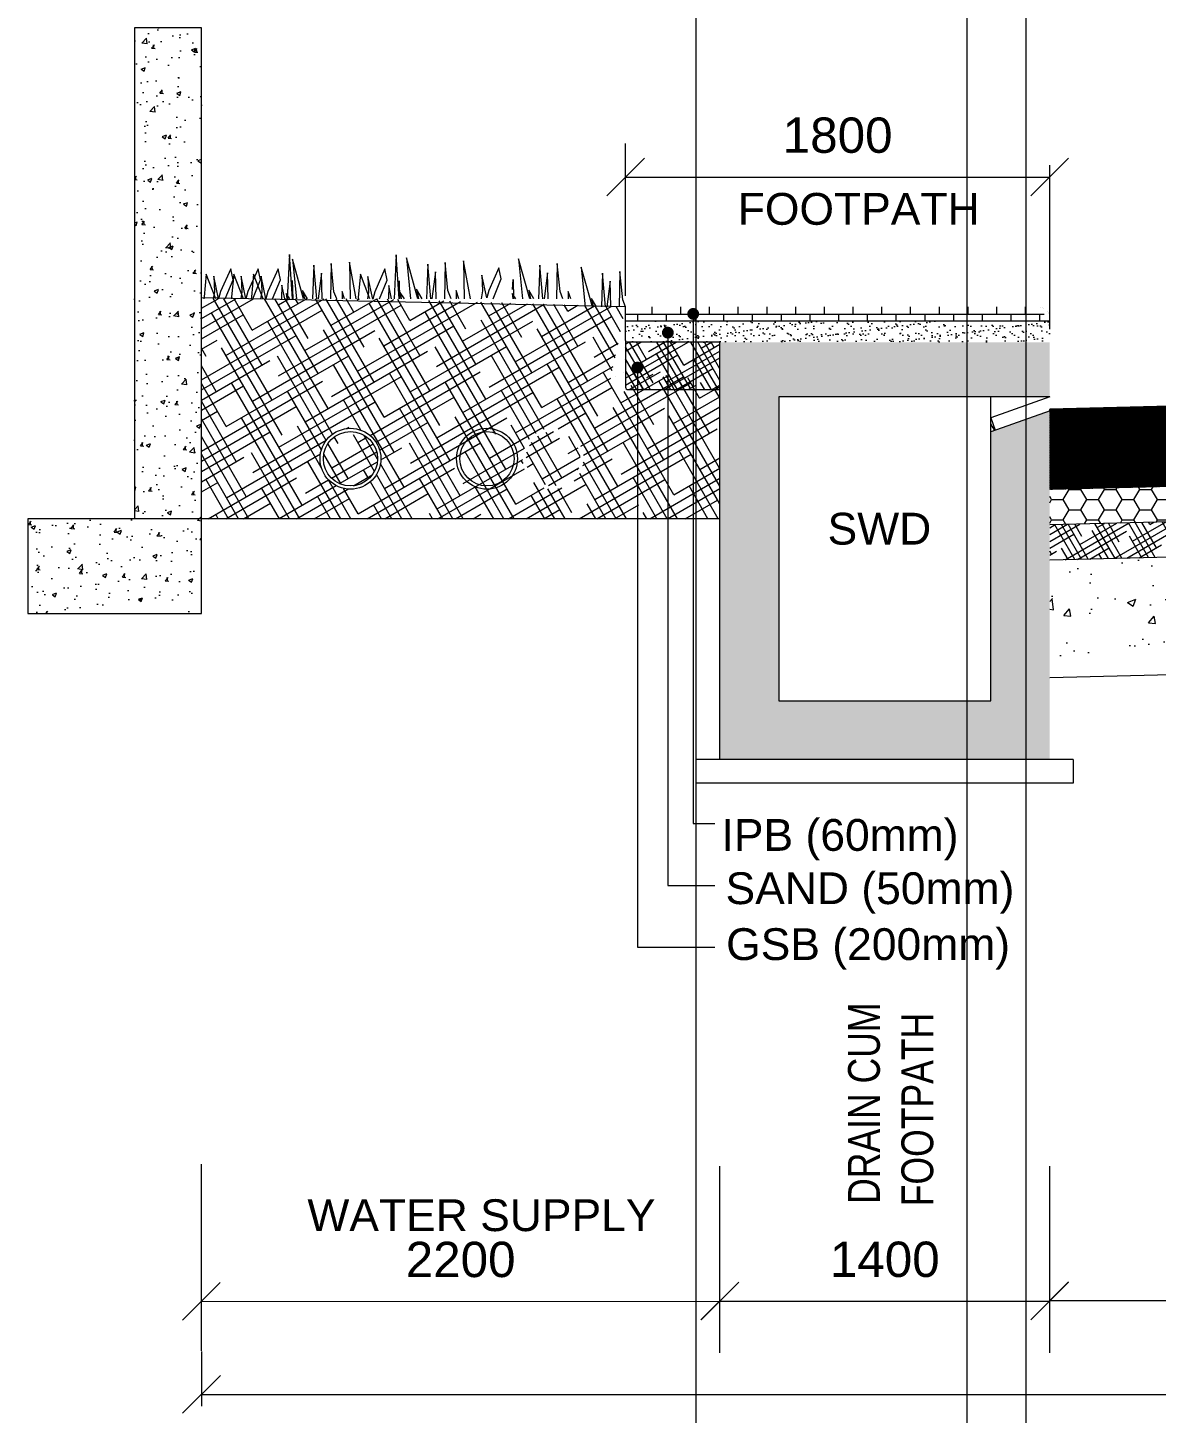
# Model space of a CAD drawing. Header units: inches. Extents: x 1863003 to 1881330, y 133141 to 515800.
# Drawn here: x 1866405 to 1871195, y 293186 to 299067 of the extents above; entities that cross this region are included whole.
import ezdxf

# ---------------------------------------------------------------- set-up
doc = ezdxf.new("R2010")
doc.units = ezdxf.units.IN
doc.header["$MEASUREMENT"] = 0
doc.layers.get('0').update_dxf_attribs({"color": 4, "linetype": 'ELEC_LINE', "lineweight": 13})
doc.layers.get('Defpoints').update_dxf_attribs({"lineweight": 13})
for name, color, linetype, lineweight in [('DIM', 7, 'Continuous', 13), ('DIMEN', 7, 'Continuous', 13), ('HATCH', 252, 'Continuous', 13)]:
    doc.layers.add(name, color=color, linetype=linetype, lineweight=lineweight)
doc.styles.add('ARIAL', font='arial.ttf')
doc.styles.get("Standard").update_dxf_attribs({"font": 'romans.shx'})
doc.linetypes.add('ELEC_LINE', pattern='A,12.7,-5.08,["EL",Standard,S=2.54,R=0,X=-2.54,Y=-1.27],-5.08', length=22.86)
doc.dimstyles.get("Standard").update_dxf_attribs({"dimtxt": 180, "dimasz": 160, "dimexe": 50, "dimexo": 50, "dimgap": 100, "dimtad": 1, "dimdec": 0, "dimzin": 0, "dimdsep": 46, "dimtxsty": 'ARIAL', "dimcen": 0.09, "dimclrd": 256, "dimclre": 256, "dimclrt": 256, "dimadec": 0, "dimazin": 0, "dimtm": 1e-09, "dimtfac": 1, "dimtdec": 0, "dimtofl": 0, "dimtmove": 0, "dimatfit": 3, "dimfxl": 0, "dimtolj": 1, "dimtzin": 0, "dimlwd": 9, "dimlwe": -1, "dimarcsym": 0})

# ---------------------------------------------------------------- blocks, each defined once
blk = doc.blocks.new('_Oblique')
at = {"color": 0, "linetype": 'ByBlock', "lineweight": -2}
blk.add_line((-0.5, -0.5), (0.5, 0.5), dxfattribs=at)
blk = doc.blocks.new('*D150')
at = {"layer": 'Defpoints', "color": 0, "ltscale": 0.02}
for p in [(1870742.3, 293663.5), (1870742.3, 293663.5), (1875742.3, 293663.5)]:
    blk.add_point(p, dxfattribs=at)
at = {"layer": 'DIMEN', "lineweight": 9, "ltscale": 0.02}
blk.add_line((1875742.3, 293663.5), (1870742.3, 293663.5), dxfattribs=at)
at = {"layer": 'DIMEN', "lineweight": 9, "ltscale": 0.02, "xscale": 160, "yscale": 160, "zscale": 160, "rotation": 180}
blk.add_blockref('_Oblique', (1870742.3, 293663.5), dxfattribs=at)
at = {"layer": 'DIMEN', "lineweight": 9, "ltscale": 0.02, "xscale": 160, "yscale": 160, "zscale": 160}
blk.add_blockref('_Oblique', (1875742.3, 293663.5), dxfattribs=at)
at = {"layer": 'DIMEN', "ltscale": 0.02, "insert": (1873242.3, 293840.1), "char_height": 150, "attachment_point": 5, "style": 'ARIAL'}
blk.add_mtext('\\A1;5000', dxfattribs=at)
blk = doc.blocks.new('*D151')
at = {"layer": 'Defpoints', "color": 0, "ltscale": 0.02}
for p in [(1867142.3, 293498.8), (1879142.3, 293498.8), (1879142.3, 293266.2)]:
    blk.add_point(p, dxfattribs=at)
at = {"layer": 'DIMEN', "ltscale": 0.02}
for p, q in [((1867142.3, 293448.8), (1867142.3, 293216.2)), ((1879142.3, 293448.8), (1879142.3, 293216.2))]:
    blk.add_line(p, q, dxfattribs=at)
at = {"layer": 'DIMEN', "lineweight": 9, "ltscale": 0.02}
blk.add_line((1867142.3, 293266.2), (1879142.3, 293266.2), dxfattribs=at)
at = {"layer": 'DIMEN', "lineweight": 9, "ltscale": 0.02, "xscale": 160, "yscale": 160, "zscale": 160, "rotation": 180}
blk.add_blockref('_Oblique', (1867142.3, 293266.2), dxfattribs=at)
at = {"layer": 'DIMEN', "lineweight": 9, "ltscale": 0.02, "xscale": 160, "yscale": 160, "zscale": 160}
blk.add_blockref('_Oblique', (1879142.3, 293266.2), dxfattribs=at)
at = {"layer": 'DIMEN', "ltscale": 0.02, "insert": (1873142.3, 293442.7), "char_height": 150, "attachment_point": 5, "style": 'ARIAL'}
blk.add_mtext('\\A1;12000', dxfattribs=at)
blk = doc.blocks.new('*D157')
at = {"layer": 'Defpoints', "color": 0, "ltscale": 0.02}
for p in [(1869342.3, 293662.2), (1870742.3, 293662.2), (1870742.3, 293662.2)]:
    blk.add_point(p, dxfattribs=at)
at = {"layer": 'DIMEN', "lineweight": 9, "ltscale": 0.02}
blk.add_line((1869342.3, 293662.2), (1870742.3, 293662.2), dxfattribs=at)
at = {"layer": 'DIMEN', "lineweight": 9, "ltscale": 0.02, "xscale": 160, "yscale": 160, "zscale": 160, "rotation": 180}
blk.add_blockref('_Oblique', (1869342.3, 293662.2), dxfattribs=at)
at = {"layer": 'DIMEN', "lineweight": 9, "ltscale": 0.02, "xscale": 160, "yscale": 160, "zscale": 160}
blk.add_blockref('_Oblique', (1870742.3, 293662.2), dxfattribs=at)
at = {"layer": 'DIMEN', "ltscale": 0.02, "insert": (1870042.3, 293838.8), "char_height": 150, "attachment_point": 5, "style": 'ARIAL'}
blk.add_mtext('\\A1;1400', dxfattribs=at)
blk = doc.blocks.new('*D158')
at = {"layer": 'Defpoints', "color": 0, "ltscale": 0.02}
for p in [(1867142.3, 293660.8), (1869342.3, 293662.2), (1869342.3, 293662.2)]:
    blk.add_point(p, dxfattribs=at)
at = {"layer": 'DIMEN', "lineweight": 9, "ltscale": 0.02}
blk.add_line((1867142.3, 293660.8), (1869342.3, 293662.2), dxfattribs=at)
at = {"layer": 'DIMEN', "lineweight": 9, "ltscale": 0.02, "xscale": 160, "yscale": 160, "zscale": 160}
for p, rotation in [((1867142.3, 293660.8), 180.0353700449042), ((1869342.3, 293662.2), 0.03537004490416285)]:
    blk.add_blockref('_Oblique', p, dxfattribs=dict(at, rotation=rotation))
at = {"layer": 'DIMEN', "ltscale": 0.02, "insert": (1868242.2, 293838.1), "char_height": 150, "attachment_point": 5, "rotation": 0.03537, "style": 'ARIAL'}
blk.add_mtext('\\A1;2200', dxfattribs=at)
blk = doc.blocks.new('*D327')
at = {"layer": 'Defpoints', "color": 0, "ltscale": 0.02}
for p in [(1870742.3, 298433.7), (1868942.3, 298333.1), (1870742.3, 298333.1)]:
    blk.add_point(p, dxfattribs=at)
at = {"layer": 'DIMEN', "ltscale": 0.02}
for p, q in [((1868942.3, 298383.1), (1868942.3, 298483.7)), ((1870742.3, 298383.1), (1870742.3, 298483.7))]:
    blk.add_line(p, q, dxfattribs=at)
at = {"layer": 'DIMEN', "lineweight": 9, "ltscale": 0.02}
blk.add_line((1868942.3, 298433.7), (1870742.3, 298433.7), dxfattribs=at)
at = {"layer": 'DIMEN', "lineweight": 9, "ltscale": 0.02, "xscale": 160, "yscale": 160, "zscale": 160, "rotation": 180}
blk.add_blockref('_Oblique', (1868942.3, 298433.7), dxfattribs=at)
at = {"layer": 'DIMEN', "lineweight": 9, "ltscale": 0.02, "xscale": 160, "yscale": 160, "zscale": 160}
blk.add_blockref('_Oblique', (1870742.3, 298433.7), dxfattribs=at)
at = {"layer": 'DIMEN', "ltscale": 0.02, "insert": (1869842.3, 298610.3), "char_height": 150, "attachment_point": 5, "style": 'ARIAL'}
blk.add_mtext('\\A1;1800', dxfattribs=at)

msp = doc.modelspace()

# ---------------------------------------------------------------- hatches: boundary and pattern name
at = {"layer": 'DIM', "linetype": 'Continuous'}
h = msp.add_hatch(dxfattribs=at)
h.set_pattern_fill('AR-CONC')
h.set_pattern_definition([(50, (3950, -214546.7), (182.184669, -15.939086), [19.05, -209.55]), (355, (3950, -214546.7), (-35.243421, 191.056845), [15.24, -167.640584]), (100.451445, (3965.18, -214548.04), (146.941247, 175.117752), [16.190009, -178.090245]), (46.1842, (3950, -214495.9), (271.07904, -42.042328), [28.575, -314.325]), (96.635558, (3972.6, -214499.4), (237.404134, 247.426125), [24.285023, -267.13561]), (351.184151, (3950, -214495.9), (237.404134, 247.426125), [22.859967, -251.45973]), (21, (3975.4, -214508.6), (151.614391, -102.265198), [19.05, -209.55]), (326, (3975.4, -214508.6), (61.802028, 184.187966), [15.24, -167.64]), (71.451445, (3988.03, -214517.13), (213.41642, 81.922769), [16.190009, -178.089938]), (37.5, (3950, -214546.71), (3.0886033, 84.5550389), [0, -165.608, 0, -170.18, 0, -168.275]), (7.5, (3950, -214546.71), (66.8196625, 100.180575), [0, -97.028, 0, -161.798, 0, -64.135]), (327.5, (3893.36, -214546.71), (135.5905952, -5.728744), [0, -63.5, 0, -198.12, 0, -262.89]), (317.5, (3867.96, -214546.71), (148.1291814, 25.426491), [0, -82.55, 0, -131.572, 0, -186.69])])
h.paths.add_polyline_path([(1867142.3, 296983.4), (1866404.8, 296983.4), (1866404.8, 296581), (1867142.3, 296581)])
h.paths.add_polyline_path([(1867142.3, 299067.4), (1866857.8, 299067.4), (1866857.8, 296983.4), (1867142.3, 296983.4)])
at = {"layer": 'DIM', "linetype": 'Continuous', "ltscale": 0.02}
h = msp.add_hatch(dxfattribs=at)
h.set_pattern_fill('HOUND', color=31, scale=600, angle=30, style=0)
h.set_pattern_definition([(30, (350, -188464.576), (111.1538106, 107.47595264), [600, -300]), (120, (350, -188464.576), (42.52404736, -148.6538106), [600, -300])])
edge = h.paths.add_edge_path(flags=16)
edge.add_arc((1867774.7, 297237.8), 129.2, 0, 360)
edge = h.paths.add_edge_path(flags=16)
edge.add_arc((1867774.7, 297237.8), 115.2, 0, 360)
edge = h.paths.add_edge_path(flags=16)
edge.add_arc((1868634.9, 297237.8), 129.2, 0, 360)
edge = h.paths.add_edge_path(flags=0)
edge.add_arc((1868634.9, 297237.8), 115.2, 0, 360)
edge = h.paths.add_edge_path()
edge.add_line((1867142.3, 297917.3), (1867142.3, 296983.4))
edge.add_line((1867142.3, 296983.4), (1869342.3, 296983.4))
edge.add_line((1869342.3, 296983.4), (1869342.3, 297565.9))
edge.add_line((1869342.3, 297565.9), (1868942.3, 297610.4))
edge.add_arc((1868924, 297567.8), 46.3, -190.0591, 66.75457, ccw=False)
edge.add_line((1868878.4, 297575.9), (1868942.3, 297882.5))
edge.add_line((1868942.3, 297882.5), (1867869.4, 297917.3))
edge.add_line((1867869.4, 297917.3), (1867868.9, 297915.3))
edge.add_line((1867868.9, 297915.3), (1867868.4, 297917.3))
edge.add_line((1867868.4, 297917.3), (1867415.8, 297917.3))
edge.add_line((1867415.8, 297917.3), (1867415.6, 297916.5))
edge.add_line((1867415.6, 297916.5), (1867415.4, 297917.3))
edge.add_line((1867415.4, 297917.3), (1867142.3, 297917.3))
at = {"layer": 'DIM', "linetype": 'Continuous'}
h = msp.add_hatch(dxfattribs=at)
h.set_pattern_fill('AR-BRSTD', scale=0.6)
h.set_pattern_definition([(0, (1850, -214439.096), (0, 40.64508), []), (90, (1850, -214439.096), (-60.96, 40.64508), [40.64508, -40.64508])])
h.paths.add_polyline_path([(1870742.3, 297822.5), (1870692.3, 297882.5), (1868942.3, 297882.5), (1868942.3, 297822.5)])
h = msp.add_hatch(dxfattribs=at)
h.set_pattern_fill('AR-SAND')
h.set_pattern_definition([(37.5, (1850, -214439.096), (-1.6000313, 48.9413237), [0, -38.608, 0, -43.18, 0, -41.275]), (7.5, (1850, -214439.096), (44.9523283, 71.68251), [0, -20.828, 0, -34.798, 0, -13.335]), (327.5, (1818.76, -214439.096), (79.099237, 0.1437185), [0, -12.7, 0, -45.72, 0, -59.69]), (317.5, (1818.76, -214439.096), (76.3556452, 22.2929323), [0, -6.35, 0, -29.972, 0, -34.29])])
h.paths.add_polyline_path([(1870742.3, 297732.5), (1870742.3, 297822.5), (1868942.3, 297822.5), (1868942.3, 297732.5)])
at = {"layer": 'DIM', "linetype": 'Continuous', "ltscale": 0.02}
h = msp.add_hatch(dxfattribs=at)
h.set_pattern_fill('HOUND', color=130, scale=400, angle=30, style=0)
h.set_pattern_definition([(30, (1850, -214439.096), (74.10254038, 71.6506351), [400, -200]), (120, (1850, -214439.096), (28.3493649, -99.10254038), [400, -200])])
h.paths.add_polyline_path([(1869342.3, 297532.5), (1869342.3, 297732.5), (1868942.3, 297732.5), (1868942.3, 297703.7), (1868942.3, 297532.5)])
at = {"layer": 'DIM', "linetype": 'Continuous'}
h = msp.add_hatch(dxfattribs=at)
h.set_pattern_fill('AR-CONC', scale=10)
h.set_pattern_definition([(50, (1850, 159484.16), (71.7260183, -6.2752135), [7.5, -82.5]), (355, (1850, 159484.16), (-13.8751334, 75.2192134), [6, -66]), (100.4514445, (1855.98, 159483.64), (57.8508847, 68.943999), [6.3740192, -70.1142112]), (46.1842, (1850, 159504.16), (106.724133, -16.551928), [11.25, -123.75]), (96.6356355, (1858.89, 159502.78), (93.4661946, 97.41186), [9.561034, -105.171376]), (351.184164, (1850, 159504.16), (93.4661945, 97.41186), [9, -99]), (21, (1860, 159499.16), (59.6907052, -40.261889), [7.5, -82.5]), (326, (1860, 159499.16), (24.3315332, 72.5150045), [6, -66]), (71.4514447, (1864.974, 159495.81), (84.0222377, 32.2531153), [6.374019, -70.1142112]), (37.5, (1850, 159484.162), (1.21598553, 33.2893854), [0, -65.2, 0, -67, 0, -66.25]), (7.5, (1850, 159484.162), (26.30695374, 39.4411712), [0, -38.2, 0, -63.7, 0, -25.25]), (327.5, (1827.7, 159484.162), (53.3822436, -2.25548717), [0, -25, 0, -78, 0, -103.5]), (317.5, (1817.7, 159484.162), (58.3186169, 10.0104982), [0, -32.5, 0, -51.8, 0, -73.5])])
h.paths.add_polyline_path([(1869592.3, 297500.2), (1870742.3, 297500.2), (1870742.3, 297732.5), (1869342.3, 297732.5), (1869342.3, 295960.6), (1870742.3, 295960.6), (1870742.3, 297440.2), (1870492.3, 297351.9), (1870492.3, 296210.6), (1869592.3, 296210.6)])
at = {"layer": 'DIM', "linetype": 'Continuous', "ltscale": 0.02}
h = msp.add_hatch(dxfattribs=at)
h.set_pattern_fill('HONEY', color=31, scale=400, style=0)
h.set_pattern_definition([(0, (850, -214756.495), (75, 43.3012702), [50, -100]), (120, (850, -214756.495), (-75, 43.3012702), [50, -100]), (60, (850, -214756.495), (2e-14, 86.6025404), [-100, 50])])
h.paths.add_polyline_path([(1870742.3, 297107.7), (1870742.3, 296957.6), (1873242.3, 297020.1), (1873242.3, 297170.2)])
h = msp.add_hatch(dxfattribs=at)
h.set_pattern_fill('HOUND', color=130, scale=400, angle=30, style=0)
h.set_pattern_definition([(30, (850, -214756.495), (74.10254038, 71.6506351), [400, -200]), (120, (850, -214756.495), (28.3493649, -99.10254038), [400, -200])])
h.paths.add_polyline_path([(1870742.3, 296957.6), (1870742.3, 296807.6), (1873242.3, 296870.1), (1873242.3, 297020.1)])
h = msp.add_hatch(dxfattribs=at)
h.set_pattern_fill('AR-CONC', scale=50, style=0)
h.set_pattern_definition([(50, (850, -214756.5), (358.63009, -31.376067), [37.5, -412.5]), (355, (850, -214756.5), (-69.37567, 376.09607), [30, -330]), (100.451444, (879.9, -214759.1), (289.254423, 344.719995), [31.870096, -350.571056]), (46.1842, (850, -214656.5), (533.62067, -82.75964), [56.25, -618.75]), (96.635635, (894.47, -214663.4), (467.33097, 487.0593), [47.80517, -525.85688]), (351.184164, (850, -214656.5), (467.33097, 487.0593), [45, -495]), (21, (900, -214681.5), (298.453526, -201.309445), [37.5, -412.5]), (326, (900, -214681.5), (121.657666, 362.57502), [30, -330]), (71.451445, (924.87, -214698.27), (420.11119, 161.265576), [31.870095, -350.571056]), (37.5, (850, -214756.5), (6.079928, 166.446927), [0, -326, 0, -335, 0, -331.25]), (7.5, (850, -214756.5), (131.534769, 197.205856), [0, -191, 0, -318.5, 0, -126.25]), (327.5, (738.5, -214756.5), (266.911218, -11.277436), [0, -125, 0, -390, 0, -517.5]), (317.5, (688.5, -214756.5), (291.593085, 50.05249), [0, -162.5, 0, -259, 0, -367.5])])
h.paths.add_polyline_path([(1870742.3, 296807.6), (1870742.3, 296307.4), (1873242.3, 296369.9), (1873242.3, 296870.1)])
at = {"layer": 'HATCH', "linetype": 'Continuous', "ltscale": 0.02}
h = msp.add_hatch(dxfattribs=at)
h.set_pattern_fill('ANSI31', color=141, scale=10)
h.set_pattern_definition([(45, (850, -214756.4953), (-0.8838834765, 0.8838834765), [])])
h.paths.add_polyline_path([(1870742.3, 297447.8), (1870742.3, 297107.7), (1873242.3, 297170.2), (1873242.3, 297510.3)])

# ---------------------------------------------------------------- linework, layer by layer
at = {"color": 8, "linetype": 'Continuous', "ltscale": 0.02}
for p in [(1869242.3, 502880.9), (1870392.3, 502880.9), (1870642.3, 502880.9)]:
    msp.add_xline(p, (0, 1), dxfattribs=at)
at = {"color": 66, "linetype": 'Continuous', "lineweight": 9, "ltscale": 0.25, "flags": 128}
for points in [[(1867528.3, 297917.3), (1867515.7, 298104.9), (1867506.1, 297917.3)], [(1867575.9, 297917.3), (1867528.2, 298085.1), (1867545.6, 297917.3)], [(1867716.3, 297917.3), (1867704.5, 297946.6), (1867692.8, 298066.2), (1867689.8, 297917.3)], [(1867799.2, 297917.3), (1867770.2, 298072.1), (1867773.2, 297917.3)], [(1867981.5, 297917.3), (1867969, 298103.7), (1867959.4, 297917.3)], [(1868061.2, 297917.3), (1868012.1, 298090.3), (1868029.9, 297917.3)], [(1868116.1, 297917.3), (1868102.5, 298064.2), (1868097.4, 297917.3)], [(1868202.2, 297917.3), (1868188.3, 297951.8), (1868176.6, 298071.5), (1868173.5, 297917.3)], [(1868284, 297917.3), (1868254, 298077.3), (1868257.1, 297917.3)], [(1868535.6, 297917.3), (1868487.7, 298086.1), (1868505.1, 297917.3)], [(1868676.2, 297917.3), (1868664, 297947.5), (1868652.3, 298067.2), (1868649.3, 297917.3)], [(1867203.6, 297917.3), (1867162.5, 298022), (1867153, 297924.6), (1867152.6, 297917.3)], [(1867243.3, 297917.3), (1867276.2, 297997.7), (1867266.3, 298044.5), (1867223.3, 297947.9), (1867214.7, 297916.5), (1867194, 298013.3), (1867197, 297946), (1867192.3, 297917.3)], [(1867320, 297917.3), (1867278.9, 298022), (1867269.4, 297924.6), (1867269, 297917.3)], [(1867359.7, 297917.3), (1867392.6, 297997.7), (1867382.7, 298044.5), (1867339.7, 297947.9), (1867331.1, 297916.5), (1867310.4, 298013.3), (1867313.4, 297946), (1867308.7, 297917.3)], [(1867404.5, 297917.3), (1867363.4, 298022), (1867353.9, 297924.6), (1867353.5, 297917.3)], [(1867444.2, 297917.3), (1867477.1, 297997.7), (1867467.2, 298044.5), (1867424.2, 297947.9), (1867415.6, 297916.5), (1867394.9, 298013.3), (1867397.9, 297946), (1867393.2, 297917.3)], [(1867631.8, 297917.3), (1867618.7, 298059), (1867613.8, 297917.3)], [(1867654.3, 297917.3), (1867651.2, 298025.6), (1867637, 297917.3)], [(1867857.3, 297917.3), (1867816.7, 298020.7), (1867807.2, 297923.3), (1867806.9, 297917.3)], [(1867898, 297917.3), (1867930.4, 297996.4), (1867920.5, 298043.3), (1867877.5, 297946.7), (1867868.9, 297915.3), (1867848.2, 298012.1), (1867851.2, 297944.7), (1867846.7, 297917.3)], [(1868138.2, 297917.3), (1868135, 298030.8), (1868120.1, 297917.3)], [(1868379.6, 297917.3), (1868414.2, 298001.6), (1868404.3, 298048.5), (1868361.3, 297951.9), (1868352.7, 297920.5), (1868332, 298017.3), (1868335, 297950), (1868329.7, 297917.3)], [(1868591.4, 297917.3), (1868578.1, 298060), (1868573.2, 297917.3)], [(1868613.8, 297917.3), (1868610.7, 298026.5), (1868596.3, 297917.3)], [(1868801.8, 297882.5), (1868753.8, 298051.3), (1868771.3, 297882.5)], [(1868857.5, 297882.5), (1868844.3, 298025.2), (1868839.4, 297882.5)], [(1868942.3, 297882.5), (1868930.1, 297912.8), (1868918.4, 298032.4), (1868915.4, 297882.5)], [(1867496.2, 297917.3), (1867483.7, 297974), (1867482.1, 297917.3)], [(1867525.9, 297952.1), (1867527.4, 297994.8), (1867529.6, 297917.3)], [(1867592.6, 297917.3), (1867571.6, 297952.1), (1867578.9, 297917.3)], [(1867749.6, 297917.3), (1867739.4, 297947.4), (1867739.5, 297917.3)], [(1867949.2, 297917.3), (1867937, 297972.7), (1867935.4, 297917.3)], [(1867979.2, 297950.8), (1867980.7, 297993.6), (1867982.8, 297917.3)], [(1868079.6, 297917.3), (1868055.4, 297957.4), (1868063.8, 297917.3)], [(1868235.2, 297917.3), (1868223.2, 297952.6), (1868223.4, 297917.3)], [(1868463, 297956), (1868464.5, 297998.8), (1868466.8, 297917.3)], [(1868552.7, 297917.3), (1868531, 297953.1), (1868538.5, 297917.3)], [(1868709.4, 297917.3), (1868698.8, 297948.3), (1868699, 297917.3)], [(1868879.9, 297882.5), (1868876.8, 297991.8), (1868862.4, 297882.5)], [(1867516.8, 297917.3), (1867501.6, 297938.9), (1867504.8, 297917.3)], [(1868004.3, 297917.3), (1867985.4, 297944.1), (1867989.3, 297917.3)], [(1868476.9, 297917.3), (1868461, 297939.8), (1868464.3, 297917.3)], [(1868818.8, 297882.5), (1868797.1, 297918.3), (1868804.7, 297882.5)]]:
    msp.add_lwpolyline(points, dxfattribs=at)
at = {"color": 7, "linetype": 'Continuous', "ltscale": 0.02}
for points in [[(1868942.3, 297882.5), (1867142.3, 297920.9)], [(1868942.3, 297740.2), (1868942.3, 297882.5)], [(1869342.3, 295960.6), (1869342.3, 297732.5)], [(1869592.3, 297500.2), (1869592.3, 296210.6), (1870492.3, 296210.6), (1870492.3, 297500.2)], [(1870742.3, 297500.2), (1869592.3, 297500.2)], [(1869242.3, 295860.6), (1869242.3, 295960.6)], [(1870842.3, 295960.6), (1869242.3, 295960.6)], [(1870842.3, 295960.6), (1870842.3, 295860.6)], [(1870842.3, 295860.6), (1869242.3, 295860.6)]]:
    msp.add_lwpolyline(points, dxfattribs=at)
at = {"color": 7, "linetype": 'Continuous', "ltscale": 0.02, "const_width": 0.2}
msp.add_lwpolyline([(1868942.3, 297882.5), (1870692.3, 297882.5, -0.414214), (1870742.3, 297832.5), (1870742.3, 295960.6)], format="xyb", dxfattribs=at)
msp.add_lwpolyline([(1870742.3, 297732.5), (1868942.3, 297732.5)], dxfattribs=at)
at = {"color": 6, "linetype": 'Continuous', "ltscale": 0.02}
for points in [[(1873242.3, 297510.3), (1870742.3, 297447.8)], [(1873242.3, 297170.2), (1870742.3, 297107.7)], [(1873242.3, 297020.1), (1870742.3, 296957.6)], [(1873242.3, 296870.1), (1870742.3, 296807.6)], [(1873254.8, 296370.2), (1870742.3, 296307.4)]]:
    msp.add_lwpolyline(points, dxfattribs=at)
at = {"color": 8, "linetype": 'Continuous', "ltscale": 0.02}
for points in [[(1867142.3, 293450.9), (1867142.3, 294243.3)], [(1869342.3, 293443.3), (1869342.3, 294235.7)], [(1870742.3, 293443.3), (1870742.3, 294235.7)], [(1870742.3, 293443.3), (1870742.3, 294235.7)]]:
    msp.add_lwpolyline(points, dxfattribs=at)
at = {"layer": 'DIM', "color": 7, "linetype": 'Continuous'}
for points in [[(1867142.3, 296983.4), (1867142.3, 299067.4), (1866857.8, 299067.4), (1866857.8, 296983.4)], [(1870742.3, 297822.5), (1868942.3, 297822.5)], [(1869342.3, 297732.5), (1868942.3, 297732.5)], [(1870742.3, 297500.2), (1870492.3, 297412)], [(1870744.2, 297440.8), (1870492.3, 297351.9)], [(1870492.3, 297412), (1870511.2, 297358.6)], [(1867142.3, 296983.4), (1866404.8, 296983.4), (1866404.8, 296581), (1867142.3, 296581), (1867142.3, 296983.4)], [(1869342.3, 296983.4), (1867142.3, 296983.4)]]:
    msp.add_lwpolyline(points, dxfattribs=at)
at = {"layer": 'DIM', "color": 8, "linetype": 'Continuous'}
for points in [[(1868942.3, 297930), (1868942.3, 298576.1)], [(1870742.3, 297788), (1870742.3, 298434.1)]]:
    msp.add_lwpolyline(points, dxfattribs=at)
at = {"layer": 'DIM', "color": 7, "linetype": 'Continuous'}
msp.add_lwpolyline([(1868942.3, 297740.2), (1868942.3, 297541.1, 0.414214), (1868952.3, 297531.1), (1869342.3, 297531.1)], format="xyb", dxfattribs=at)
for centre, radius in [((1867774.7, 297237.8), 129.2), ((1868354, 297237.8), 129.2), ((1867774.7, 297237.8), 115.2), ((1868354, 297237.8), 115.2)]:
    msp.add_circle(centre, radius, dxfattribs=at)
msp.add_arc((1870541, 297399.1), 50.4, 165.21673, 233.66362, dxfattribs=at)

# ---------------------------------------------------------------- texts
at = {"layer": 'DIMEN', "linetype": 'Continuous', "style": 'ARIAL'}
for s, p in [('FOOTPATH', (1869418.3, 298231)), ('SWD', (1869799.6, 296873.5)), ('IPB (60mm)', (1869349.5, 295573.5)), ('SAND (50mm)', (1869366.5, 295347.4)), ('GSB (200mm)', (1869369, 295110)), ('WATER SUPPLY', (1867591.8, 293959.5))]:
    msp.add_text(s, height=135, dxfattribs=at).set_placement(p)
at = {"layer": 'DIMEN', "linetype": 'Continuous', "style": 'ARIAL', "width": 0.8}
for s, p in [('DRAIN CUM', (1870021.4, 294074.9)), ('FOOTPATH', (1870247.9, 294064.9))]:
    msp.add_text(s, height=135, rotation=90, dxfattribs=at).set_placement(p)

# ---------------------------------------------------------------- dimensions: what is measured, and where the dimension line sits
at = {"layer": 'DIMEN', "ltscale": 0.02}
for p1, p2, distance, picture, middle in [((1868942.3, 298333.1), (1870742.3, 298333.1), 100.6, '*D327', (1869842.3, 298610.3)), ((1867142.3, 293660.8), (1869342.3, 293662.2), 0, '*D158', (1868242.2, 293838.1)), ((1869342.3, 293662.2), (1870742.3, 293662.2), 0, '*D157', (1870042.3, 293838.8)), ((1867142.3, 293498.8), (1879142.3, 293498.8), -232.6, '*D151', (1873142.3, 293442.7))]:
    dim = msp.add_aligned_dim(p1=p1, p2=p2, distance=distance, dimstyle='Standard', override={"dimtxt": 150, "dimblk1": 'Oblique', "dimblk2": 'Oblique', "dimsah": 1}, dxfattribs=at)
    dim.commit()
    dim.dimension.update_dxf_attribs({"geometry": picture, "text_midpoint": middle})
dim = msp.add_aligned_dim(p1=(1875742.3, 293663.5), p2=(1870742.3, 293663.5), distance=0, text='5000', dimstyle='Standard', override={"dimtxt": 150, "dimblk1": 'Oblique', "dimblk2": 'Oblique', "dimsah": 1}, dxfattribs=at)
dim.commit()
dim.dimension.update_dxf_attribs({"geometry": '*D150', "text_midpoint": (1873242.3, 293840.1)})

# ---------------------------------------------------------------- leaders
at = {"layer": 'DIMEN', "lineweight": 9, "ltscale": 0.02}
for points in [[(1869229.3, 297852.8), (1869229.3, 295689.6), (1869321.6, 295689.6)], [(1869121.6, 297773), (1869121.6, 295427.1), (1869321.6, 295427.1)], [(1868992.3, 297624.7), (1868992.3, 295164.6), (1869321.6, 295164.6)]]:
    msp.add_leader(points, dimstyle='Standard', override={"dimasz": 50, "dimldrblk": 'Dot'}, dxfattribs=at)

doc.saveas('drawing.dxf')
